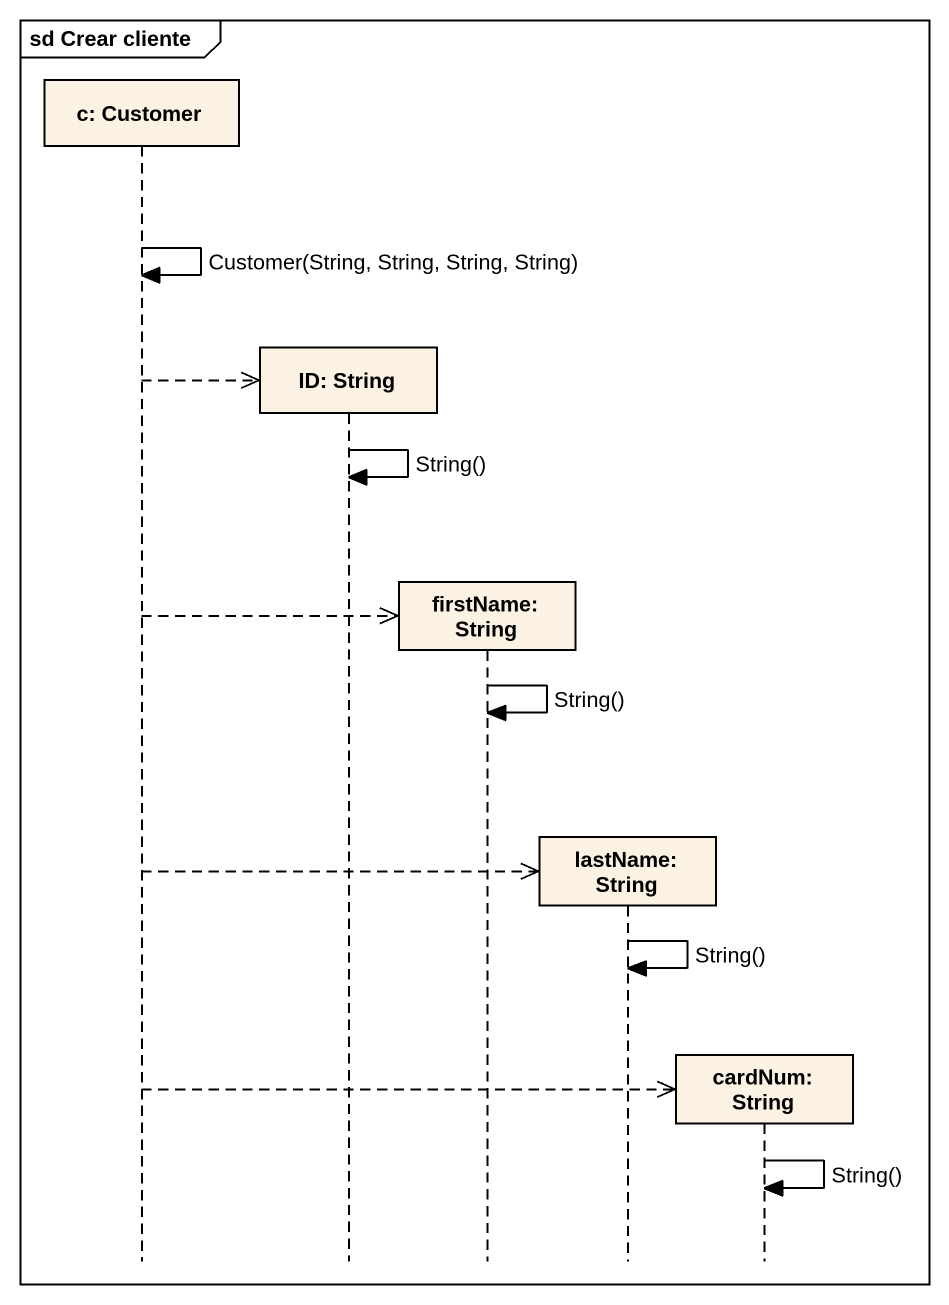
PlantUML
@startuml
mainframe sd Crear cliente
hide footbox
participant "c: Customer" as c_Customer
participant "ID: String" as ID_String
participant "firstName: String" as firstName_String
participant "lastName: String" as lastName_String
participant "cardNum: String" as cardNum_String

c_Customer -> c_Customer : Customer(String, String, String, String)
c_Customer -->> ID_String **
ID_String -> ID_String : String()
c_Customer -->> firstName_String **
firstName_String -> firstName_String : String()
c_Customer -->> lastName_String **
lastName_String -> lastName_String : String()
c_Customer -->> cardNum_String **
cardNum_String -> cardNum_String : String()
@enduml
